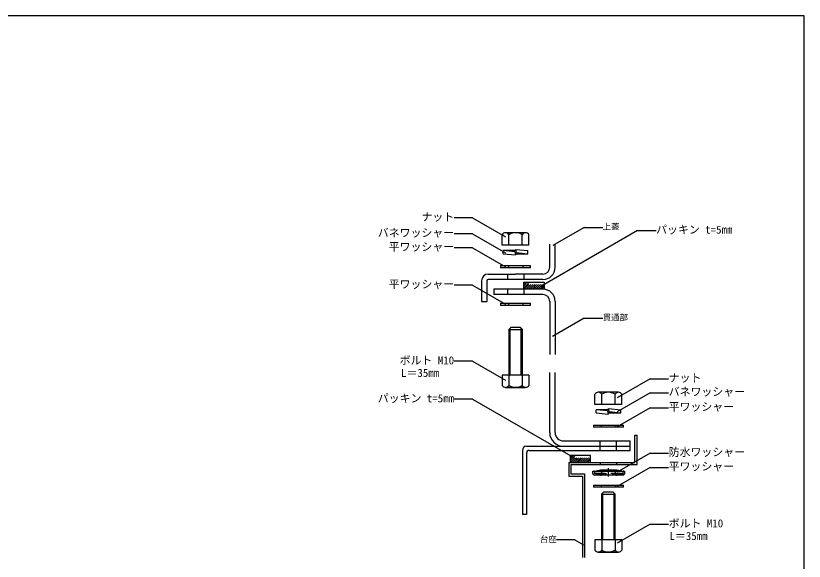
# Model space of a CAD drawing. Units: millimetres on the paper, enlarged 10 times, with parts at other scales. Extents: x -10475 to 9199, y -10092 to 10143.
# Drawn here: x 7754 to 9199, y -4120 to -3120 of the extents above; entities that cross this region are included whole.
import ezdxf
from ezdxf.enums import TextEntityAlignment as Align

# ---------------------------------------------------------------- set-up
doc = ezdxf.new("R2010")
doc.units = ezdxf.units.MM
doc.header["$LTSCALE"] = 10
for name, pattern in [('CHAIN1', [8, 5, -1, 1, -1]), ('DASHED1', [1.8, 1.2, -0.6]), ('DASHED2', [3, 2, -1])]:
    doc.linetypes.add(name, pattern=pattern)
for name, color, linetype in [('0-F_図面枠', 7, 'Continuous'), ('F-0_FRP', 4, 'Continuous'), ('F-1_SUS', 7, 'Continuous'), ('F-2_金物', 7, 'Continuous'), ('F-3', 7, 'Continuous'), ('F-8_FRP部位名', 2, 'Continuous'), ('F-9_SUS部位名', 2, 'Continuous'), ('F-A_金物品名', 3, 'Continuous')]:
    doc.layers.add(name, color=color, linetype=linetype)
doc.styles.add('ＭＳ ゴシック', font='')
doc.styles.get('ＭＳ ゴシック').set_extended_font_data('MS Gothic')

msp = doc.modelspace()

# ---------------------------------------------------------------- linework, layer by layer
at = {"layer": '0-F_図面枠'}
msp.add_line((9198.81, -5879.95), (9198.81, -3119.95), dxfattribs=at)
msp.add_lwpolyline([(9198.81, -3119.95), (5198.81, -3119.95), (5198.81, -5879.95)], dxfattribs=at)
at = {"layer": 'F-0_FRP'}
for p, q in [((8732.5, -3581.04), (8732.5, -3538.54)), ((8742.5, -3581.04), (8742.5, -3538.54)), ((8620, -3593.54), (8670, -3593.54)), ((8655, -3593.54), (8655, -3603.54)), ((8720, -3593.54), (8670, -3593.54)), ((8685, -3593.54), (8685, -3603.54)), ((8617.5, -3606.04), (8617.5, -3643.54)), ((8720, -3603.54), (8620, -3603.54)), ((8630, -3621.04), (8630, -3631.04)), ((8720, -3621.04), (8630, -3621.04)), ((8655, -3621.04), (8655, -3631.04)), ((8685, -3621.04), (8685, -3631.04)), ((8670, -3631.04), (8630, -3631.04)), ((8720, -3631.04), (8670, -3631.04)), ((8732.5, -3643.54), (8732.5, -3741.04)), ((8742.5, -3643.54), (8742.5, -3741.04)), ((8732.5, -3884.15), (8732.5, -3774.15)), ((8742.5, -3884.15), (8742.5, -3774.15)), ((8757.5, -3899.15), (8880, -3899.15)), ((8825, -3916.65), (8825, -3899.15)), ((8855, -3916.65), (8855, -3899.15)), ((8880, -3916.65), (8880, -3899.15)), ((8690, -3909.15), (8757.5, -3909.15)), ((8757.5, -3909.15), (8880, -3909.15)), ((8682.5, -3916.65), (8682.5, -4034.15)), ((8690, -3921.65), (8690, -4034.15)), ((8695, -3916.65), (8825, -3916.65)), ((8690, -4034.15), (8682.5, -4034.15))]:
    msp.add_line(p, q, dxfattribs=at)
at = {"layer": 'F-0_FRP', "linetype": 'DASHED1'}
for p, q in [((8685, -3618.48), (8694.94, -3608.54)), ((8685, -3614.95), (8691.4, -3608.54)), ((8685, -3611.41), (8687.87, -3608.54)), ((8685, -3618.48), (8694.94, -3608.54)), ((8685, -3614.95), (8691.4, -3608.54)), ((8685, -3611.41), (8687.87, -3608.54)), ((8685.97, -3621.04), (8698.47, -3608.54)), ((8685.97, -3621.04), (8698.47, -3608.54)), ((8689.51, -3621.04), (8702.01, -3608.54)), ((8689.51, -3621.04), (8702.01, -3608.54)), ((8693.04, -3621.04), (8705.54, -3608.54)), ((8693.04, -3621.04), (8705.54, -3608.54)), ((8696.58, -3621.04), (8709.08, -3608.54)), ((8696.58, -3621.04), (8709.08, -3608.54)), ((8700.12, -3621.04), (8712.62, -3608.54)), ((8700.12, -3621.04), (8712.62, -3608.54)), ((8703.65, -3621.04), (8716.15, -3608.54)), ((8703.65, -3621.04), (8716.15, -3608.54)), ((8707.19, -3621.04), (8719.69, -3608.54)), ((8707.19, -3621.04), (8719.69, -3608.54)), ((8710.72, -3621.04), (8722.5, -3609.27)), ((8710.72, -3621.04), (8722.5, -3609.27)), ((8714.26, -3621.04), (8722.5, -3612.8)), ((8714.26, -3621.04), (8722.5, -3612.8)), ((8717.79, -3621.04), (8722.5, -3616.34)), ((8717.79, -3621.04), (8722.5, -3616.34)), ((8721.33, -3621.04), (8722.5, -3619.87)), ((8721.33, -3621.04), (8722.5, -3619.87))]:
    msp.add_line(p, q, dxfattribs=at)
at = {"layer": 'F-0_FRP'}
for points in [[(8607.5, -3606.04), (8607.5, -3643.54), (8617.5, -3643.54)], [(8825, -3916.65), (8855, -3916.65), (8880, -3916.65)]]:
    msp.add_lwpolyline(points, dxfattribs=at)
msp.add_lwpolyline([(8722.5, -3621.04), (8685, -3621.04), (8685, -3608.54), (8722.5, -3608.54)], close=True, dxfattribs=at)
msp.add_lwpolyline([(8722.5, -3621.04), (8685, -3621.04), (8685, -3608.54), (8722.5, -3608.54)], close=True, dxfattribs=at)
for centre, radius, start, end in [((8720, -3581.04), 12.5, 270, 0), ((8720, -3581.04), 22.5, 270, 0), ((8620, -3606.04), 12.5, 90, 180), ((8620, -3606.04), 2.5, 90, 180), ((8720, -3643.54), 22.5, 0, 90), ((8720, -3643.54), 12.5, 0, 90), ((8757.5, -3884.15), 25, 180, 270), ((8757.5, -3884.15), 15, 180, 270), ((8690, -3916.65), 7.5, 90, 180), ((8695, -3921.65), 5, 90, 180), ((8695, -3921.65), 5, 90, 180)]:
    msp.add_arc(centre, radius, start, end, dxfattribs=at)
at = {"layer": 'F-1_SUS'}
for p, q in [((8888.75, -3938.66), (8888.75, -3888.66)), ((8888.75, -3888.66), (8892.5, -3888.66)), ((8892.5, -3942.41), (8892.5, -3888.66)), ((8767.5, -3938.66), (8767.5, -3963.66)), ((8767.5, -3938.66), (8888.75, -3938.66)), ((8771.25, -3942.41), (8771.25, -3959.91)), ((8771.25, -3942.41), (8825, -3942.41)), ((8825, -3938.66), (8825, -3942.41)), ((8825, -3942.41), (8855, -3942.41)), ((8855, -3938.66), (8855, -3942.41)), ((8855, -3942.41), (8892.5, -3942.41)), ((8767.5, -3963.66), (8792.5, -3963.66)), ((8771.25, -3959.91), (8796.25, -3959.91)), ((8792.5, -3963.66), (8792.5, -4112.68)), ((8796.25, -3959.91), (8796.25, -4112.68))]:
    msp.add_line(p, q, dxfattribs=at)
at = {"layer": 'F-1_SUS', "color": 4, "linetype": 'DASHED1'}
for p, q in [((8770, -3935.32), (8779.16, -3926.16)), ((8770, -3931.78), (8775.62, -3926.16)), ((8770, -3928.25), (8772.09, -3926.16)), ((8770.2, -3938.66), (8782.7, -3926.16)), ((8773.73, -3938.66), (8786.23, -3926.16)), ((8777.27, -3938.66), (8789.77, -3926.16)), ((8780.8, -3938.66), (8793.3, -3926.16)), ((8784.34, -3938.66), (8796.84, -3926.16)), ((8787.87, -3938.66), (8800.37, -3926.16)), ((8791.41, -3938.66), (8803.91, -3926.16)), ((8794.94, -3938.66), (8807.44, -3926.16)), ((8798.48, -3938.66), (8807.5, -3929.64)), ((8802.02, -3938.66), (8807.5, -3933.18)), ((8805.55, -3938.66), (8807.5, -3936.71))]:
    msp.add_line(p, q, dxfattribs=at)
at = {"layer": 'F-1_SUS', "color": 4}
msp.add_line((8772.46, -3931.16), (8772.5, -3931.16), dxfattribs=at)
msp.add_line((8772.46, -3931.16), (8772.5, -3931.16), dxfattribs=at)
msp.add_lwpolyline([(8770, -3938.66), (8807.5, -3938.66), (8807.5, -3926.16), (8770, -3926.16)], close=True, dxfattribs=at)
msp.add_lwpolyline([(8770, -3938.66), (8807.5, -3938.66), (8807.5, -3926.16), (8770, -3926.16)], close=True, dxfattribs=at)
at = {"layer": 'F-2_金物'}
for p, q in [((8645.46, -3540.24), (8645.46, -3521.29)), ((8688.4, -3517.74), (8651.59, -3517.74)), ((8657.73, -3540.24), (8657.73, -3521.29)), ((8682.26, -3540.24), (8682.26, -3521.29)), ((8694.53, -3540.24), (8694.53, -3521.29)), ((8694.53, -3540.24), (8645.46, -3540.24)), ((8669.39, -3540.24), (8647.65, -3540.24)), ((8693.65, -3540.24), (8674.77, -3540.24)), ((8642.5, -3577.82), (8697.5, -3577.82)), ((8642.5, -3577.82), (8642.5, -3581.82)), ((8697.5, -3581.82), (8642.5, -3581.82)), ((8656.87, -3577.82), (8656.87, -3581.82)), ((8683.12, -3577.82), (8683.12, -3581.82)), ((8697.5, -3581.82), (8697.5, -3577.82)), ((8642.5, -3646.79), (8642.5, -3650.79)), ((8642.5, -3646.79), (8697.5, -3646.79)), ((8697.5, -3650.79), (8642.5, -3650.79)), ((8656.87, -3646.79), (8656.87, -3650.79)), ((8683.12, -3646.79), (8683.12, -3650.79)), ((8697.5, -3650.79), (8697.5, -3646.79)), ((8657.5, -3694.83), (8657.5, -3778.58)), ((8657.5, -3694.83), (8682.5, -3694.83)), ((8682.5, -3694.83), (8678.75, -3691.08)), ((8682.5, -3778.58), (8682.5, -3694.83)), ((8694.53, -3778.58), (8645.46, -3778.58)), ((8645.46, -3778.58), (8645.46, -3797.54)), ((8657.73, -3778.58), (8657.73, -3797.54)), ((8682.26, -3778.58), (8682.26, -3797.54)), ((8694.53, -3778.58), (8694.53, -3797.54)), ((8858.4, -3810.17), (8821.59, -3810.17)), ((8815.46, -3832.67), (8815.46, -3813.72)), ((8827.73, -3832.67), (8827.73, -3813.72)), ((8852.26, -3832.67), (8852.26, -3813.72)), ((8864.53, -3832.67), (8864.53, -3813.72)), ((8864.53, -3832.67), (8815.46, -3832.67)), ((8839.39, -3832.67), (8817.65, -3832.67)), ((8863.65, -3832.67), (8844.77, -3832.67)), ((8812.5, -3870.25), (8867.5, -3870.25)), ((8812.5, -3870.25), (8812.5, -3874.25)), ((8826.87, -3870.25), (8826.87, -3874.25)), ((8853.12, -3870.25), (8853.12, -3874.25)), ((8867.5, -3874.25), (8867.5, -3870.25)), ((8867.5, -3874.25), (8812.5, -3874.25)), ((8811.8, -3954.76), (8869.3, -3954.76)), ((8811.8, -3959.76), (8811.8, -3954.76)), ((8869.3, -3954.76), (8869.3, -3959.76)), ((8866.8, -3962.26), (8814.3, -3962.26)), ((8812.5, -3980.27), (8812.5, -3984.27)), ((8812.5, -3980.27), (8867.5, -3980.27)), ((8867.5, -3984.27), (8812.5, -3984.27)), ((8826.87, -3980.27), (8826.87, -3984.27)), ((8853.12, -3980.27), (8853.12, -3984.27)), ((8867.5, -3984.27), (8867.5, -3980.27)), ((8827.5, -3996.76), (8852.5, -3996.76)), ((8827.5, -3996.76), (8827.5, -4080.51)), ((8852.5, -3996.76), (8848.75, -3993.01)), ((8852.5, -4080.51), (8852.5, -3996.76)), ((8864.53, -4080.51), (8815.46, -4080.51)), ((8815.46, -4080.51), (8815.46, -4099.47)), ((8827.73, -4080.51), (8827.73, -4099.47)), ((8852.26, -4080.51), (8852.26, -4099.47)), ((8864.53, -4080.51), (8864.53, -4099.47))]:
    msp.add_line(p, q, dxfattribs=at)
at = {"layer": 'F-2_金物', "color": 4}
for p, q in [((8659.5, -3692.83), (8659.5, -3778.58)), ((8680.5, -3778.58), (8680.5, -3692.83)), ((8814.3, -3954.76), (8825.55, -3952.26)), ((8825.55, -3952.26), (8855.55, -3952.26)), ((8853.18, -3962.26), (8853.18, -3952.26)), ((8855.55, -3952.26), (8866.8, -3954.76)), ((8829.5, -3994.76), (8829.5, -4080.51)), ((8850.5, -4080.51), (8850.5, -3994.76))]:
    msp.add_line(p, q, dxfattribs=at)
at = {"layer": 'F-2_金物', "color": 4, "linetype": 'DASHED2'}
for p, q in [((8814.3, -3954.76), (8814.3, -3956.01)), ((8827.93, -3962.26), (8827.93, -3952.26)), ((8866.8, -3956.01), (8866.8, -3954.76)), ((8814.3, -3958.51), (8866.8, -3958.51)), ((8825.55, -3959.76), (8814.3, -3958.51)), ((8825.55, -3961.01), (8825.55, -3959.76)), ((8855.55, -3959.76), (8866.8, -3958.51)), ((8855.55, -3961.01), (8855.55, -3959.76))]:
    msp.add_line(p, q, dxfattribs=at)
at = {"layer": 'F-2_金物', "linetype": 'DASHED2'}
for p, q in [((8814.3, -3956.01), (8814.3, -3959.76)), ((8866.8, -3959.76), (8866.8, -3956.01)), ((8866.8, -3959.76), (8814.3, -3959.76)), ((8825.55, -3962.26), (8825.55, -3961.01)), ((8855.55, -3962.26), (8855.55, -3961.01))]:
    msp.add_line(p, q, dxfattribs=at)
at = {"layer": 'F-2_金物', "color": 2, "linetype": 'CHAIN1'}
msp.add_line((8840, -3964.42), (8840, -3949.32), dxfattribs=at)
at = {"layer": 'F-2_金物'}
for points in [[(8678.75, -3691.08), (8661.25, -3691.08), (8657.5, -3694.83)], [(8688.4, -3801.08), (8651.59, -3801.08), (8688.4, -3801.08)], [(8848.75, -3993.01), (8831.25, -3993.01), (8827.5, -3996.76)], [(8858.4, -4103.01), (8821.59, -4103.01), (8858.4, -4103.01)]]:
    msp.add_lwpolyline(points, dxfattribs=at)
for centre, radius, start, end in [((8651.59, -3524.83), 7.08, 29.99985, 149.99985), ((8670, -3540.76), 23.02, 57.79585, 122.2043), ((8688.4, -3524.83), 7.08, 29.99985, 149.99985), ((8651.59, -3793.99), 7.08, 210.00015, 330.00015), ((8670, -3778.06), 23.02, 237.7957, 302.20415), ((8688.4, -3793.99), 7.08, 210.00015, 330.00015), ((8821.59, -3817.26), 7.08, 29.99985, 149.99985), ((8840, -3833.19), 23.02, 57.79585, 122.2043), ((8858.4, -3817.26), 7.08, 29.99985, 149.99985), ((8814.3, -3959.76), 2.5, 180, 270), ((8866.8, -3959.76), 2.5, 270, 0), ((8821.59, -4095.93), 7.08, 210.00015, 330.00015), ((8840, -4079.99), 23.02, 237.7957, 302.20415), ((8858.4, -4095.93), 7.08, 210.00015, 330.00015)]:
    msp.add_arc(centre, radius, start, end, dxfattribs=at)
at = {"layer": 'F-2_金物', "linetype": 'DASHED2'}
for centre, start, end in [((8813.05, -3956.01), 0, 90), ((8868.05, -3956.01), 90, 180), ((8824.3, -3961.01), 0, 90), ((8856.8, -3961.01), 90, 180)]:
    msp.add_arc(centre, 1.25, start, end, dxfattribs=at)
at = {"layer": 'F-2_金物', "color": 4, "linetype": 'DASHED2'}
for centre, start, end in [((8826.8, -3961.01), 180, 270), ((8854.3, -3961.01), 270, 0)]:
    msp.add_arc(centre, 1.25, start, end, dxfattribs=at)
at = {"layer": 'F-3'}
for p, q in [((8647.37, -3556.05), (8647.37, -3550.52)), ((8668.5, -3552.74), (8647.37, -3550.52)), ((8670.86, -3550.52), (8647.37, -3550.52)), ((8668.5, -3552.74), (8669.58, -3558.38)), ((8670.41, -3548.18), (8692.62, -3550.52)), ((8671.49, -3553.83), (8670.41, -3548.18)), ((8692.62, -3556.05), (8692.62, -3550.52)), ((8647.37, -3556.05), (8669.58, -3558.38)), ((8669.14, -3556.05), (8692.62, -3556.05)), ((8671.49, -3553.83), (8692.62, -3556.05)), ((8817.37, -3847.67), (8817.37, -3842.14)), ((8838.5, -3844.36), (8817.37, -3842.14)), ((8840.86, -3842.14), (8817.37, -3842.14)), ((8840.41, -3839.8), (8862.62, -3842.14)), ((8841.49, -3845.45), (8840.41, -3839.8)), ((8862.62, -3847.67), (8862.62, -3842.14)), ((8817.37, -3847.67), (8839.58, -3850)), ((8838.5, -3844.36), (8839.58, -3850)), ((8839.14, -3847.67), (8862.62, -3847.67)), ((8841.49, -3845.45), (8862.62, -3847.67))]:
    msp.add_line(p, q, dxfattribs=at)
at = {"layer": 'F-8_FRP部位名'}
for p, q in [((8795.83, -3507.99), (8738.26, -3541.23)), ((8795.83, -3507.99), (8829.66, -3507.99)), ((8795.83, -3674.33), (8737.37, -3708.08)), ((8795.83, -3674.33), (8829.66, -3674.33))]:
    msp.add_line(p, q, dxfattribs=at)
at = {"layer": 'F-8_FRP部位名', "color": 3}
for q in [(8716.01, -3616.23), (8927.46, -3513.68)]:
    msp.add_line((8893.64, -3513.68), q, dxfattribs=at)
at = {"layer": 'F-9_SUS部位名', "color": 3}
for q in [(8557.53, -3822.97), (8782.6, -3933.39)]:
    msp.add_line((8591.35, -3822.97), q, dxfattribs=at)
at = {"layer": 'F-9_SUS部位名'}
for q in [(8744.65, -4080.69), (8794.25, -4089.8)]:
    msp.add_line((8778.48, -4080.69), q, dxfattribs=at)
at = {"layer": 'F-A_金物品名'}
for p, q in [((8591.35, -3490.31), (8557.53, -3490.31)), ((8591.35, -3490.31), (8651.72, -3525.16)), ((8591.35, -3519.55), (8557.53, -3519.55)), ((8591.35, -3519.55), (8651.72, -3554.41)), ((8591.35, -3545.22), (8557.53, -3545.22)), ((8591.35, -3545.22), (8651.72, -3580.08)), ((8591.35, -3613.77), (8557.53, -3613.77)), ((8591.35, -3613.77), (8651.72, -3648.62)), ((8591.35, -3753.34), (8557.53, -3753.34)), ((8591.35, -3753.34), (8651.72, -3788.2)), ((8916.62, -3785.45), (8856.25, -3820.3)), ((8916.62, -3785.45), (8950.44, -3785.45)), ((8916.62, -3810.88), (8856.25, -3845.74)), ((8916.62, -3810.88), (8950.44, -3810.88)), ((8916.62, -3838.39), (8856.25, -3873.24)), ((8916.62, -3838.39), (8950.44, -3838.39)), ((8916.62, -3921.45), (8856.25, -3956.31)), ((8916.62, -3921.45), (8950.44, -3921.45)), ((8916.62, -3947.78), (8856.25, -3982.63)), ((8916.62, -3947.78), (8950.44, -3947.78)), ((8916.62, -4052.14), (8856.25, -4086.99)), ((8916.62, -4052.14), (8950.44, -4052.14))]:
    msp.add_line(p, q, dxfattribs=at)

# ---------------------------------------------------------------- texts
at = {"layer": 'F-8_FRP部位名', "style": 'ＭＳ ゴシック'}
for s, p in [('上蓋', (8829.66, -3515.49)), ('貫通部', (8829.66, -3681.83))]:
    msp.add_text(s, height=11, dxfattribs=at).set_placement(p, align=Align.BOTTOM_LEFT)
at = {"layer": 'F-8_FRP部位名', "color": 7, "style": 'ＭＳ ゴシック'}
msp.add_text('パッキン t=5㎜', height=14.66, dxfattribs=at).set_placement((8927.46, -3523.68), align=Align.BOTTOM_LEFT)
at = {"layer": 'F-9_SUS部位名', "color": 7, "style": 'ＭＳ ゴシック'}
msp.add_text('パッキン t=5㎜', height=14.66, dxfattribs=at).set_placement((8417.53, -3832.97), align=Align.BOTTOM_LEFT)
at = {"layer": 'F-9_SUS部位名', "style": 'ＭＳ ゴシック'}
msp.add_text('台座', height=11, dxfattribs=at).set_placement((8714.65, -4088.19), align=Align.BOTTOM_LEFT)
at = {"layer": 'F-A_金物品名', "color": 7, "style": 'ＭＳ ゴシック'}
for s, p in [('ナット', (8497.53, -3500.31)), ('バネワッシャー', (8417.53, -3529.55)), ('平ワッシャー', (8437.53, -3555.22)), ('平ワッシャー', (8437.53, -3623.77)), ('ボルト M10', (8457.53, -3763.34)), ('L＝35㎜', (8460.16, -3786.34)), ('ナット', (8950.44, -3795.45)), ('バネワッシャー', (8950.44, -3820.88)), ('平ワッシャー', (8950.44, -3848.39)), ('防水ワッシャー', (8950.44, -3931.45)), ('平ワッシャー', (8950.44, -3957.78)), ('ボルト M10', (8950.44, -4062.14)), ('L＝35㎜', (8951.94, -4085.34))]:
    msp.add_text(s, height=14.66, dxfattribs=at).set_placement(p, align=Align.BOTTOM_LEFT)

doc.saveas('drawing.dxf')
